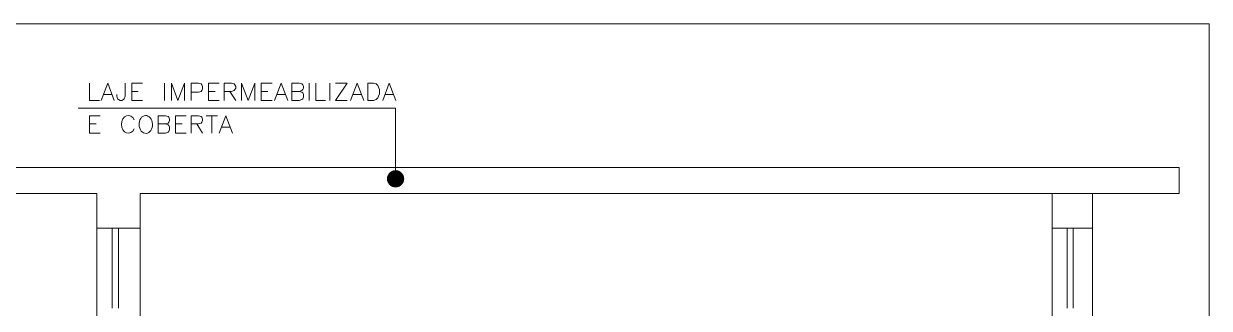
# Model space of a CAD drawing. Header units: inches. Extents: x 5 to 1823, y 18 to 726.
# Drawn here: x 132.2 to 367, y 227 to 283.4 of the extents above; entities that cross this region are included whole.
import ezdxf

# ---------------------------------------------------------------- set-up
doc = ezdxf.new("R2010")
doc.units = ezdxf.units.IN
doc.header["$MEASUREMENT"] = 0
doc.layers.add('PDF2_0', color=7, linetype='Continuous')
doc.layers.add('PDF2_EL0001', color=1, linetype='Continuous')

msp = doc.modelspace()

# ---------------------------------------------------------------- linework, layer by layer
at = {"layer": 'PDF2_0', "lineweight": 5}
for points in [[(106.39, 283.43), (366.96, 283.43), (366.96, 75.91), (106.39, 75.91)], [(106.39, 283.43), (366.96, 283.43), (366.96, 75.91), (106.39, 75.91)], [(200.35, 268.23), (200.35, 271.67), (201.49, 271.67), (201.99, 271.51), (202.3, 271.18), (202.46, 270.86), (202.64, 270.37), (202.64, 269.54), (202.46, 269.06), (202.3, 268.73), (201.99, 268.39), (201.49, 268.23)]]:
    msp.add_lwpolyline(points, close=True, dxfattribs=at)
for points in [[(145.25, 271.67), (145.25, 268.23), (147.2, 268.23)], [(147.54, 268.23), (148.84, 271.67), (150.14, 268.23)], [(152.28, 271.67), (152.28, 269.06), (152.12, 268.57), (151.94, 268.39), (151.63, 268.23), (151.29, 268.23), (150.97, 268.39), (150.8, 268.57), (150.64, 269.06), (150.64, 269.38)], [(155.71, 268.23), (153.58, 268.23), (153.58, 271.67), (155.71, 271.67)], [(153.58, 270.03), (154.88, 270.03)], [(160.11, 271.67), (160.11, 268.23)], [(161.44, 268.23), (161.44, 271.67), (162.74, 268.23), (164.04, 271.67), (164.04, 268.23)], [(165.34, 268.23), (165.34, 271.67), (166.83, 271.67), (167.32, 271.51), (167.48, 271.35), (167.63, 271.02), (167.63, 270.52), (167.48, 270.21), (167.32, 270.03), (166.83, 269.87), (165.34, 269.87)], [(170.91, 268.23), (168.78, 268.23), (168.78, 271.67), (170.91, 271.67)], [(168.78, 270.03), (170.1, 270.03)], [(171.9, 268.23), (171.9, 271.67), (173.36, 271.67), (173.85, 271.51), (174.01, 271.35), (174.19, 271.02), (174.19, 270.68), (174.01, 270.37), (173.85, 270.21), (173.36, 270.03), (171.9, 270.03)], [(173.05, 270.03), (174.19, 268.23)], [(175.34, 268.23), (175.34, 271.67), (176.64, 268.23), (177.94, 271.67), (177.94, 268.23)], [(181.37, 268.23), (179.24, 268.23), (179.24, 271.67), (181.37, 271.67)], [(179.24, 270.03), (180.57, 270.03)], [(181.87, 268.23), (183.17, 271.67), (184.47, 268.23)], [(186.76, 270.03), (187.26, 269.87), (187.44, 269.72), (187.59, 269.38), (187.59, 268.89), (187.44, 268.57), (187.26, 268.39), (186.76, 268.23), (185.3, 268.23), (185.3, 271.67), (186.76, 271.67), (187.26, 271.51), (187.44, 271.35), (187.59, 271.02), (187.59, 270.68), (187.44, 270.37), (187.26, 270.21), (186.76, 270.03), (185.3, 270.03)], [(188.74, 271.67), (188.74, 268.23)], [(190.04, 271.67), (190.04, 268.23), (191.99, 268.23)], [(192.83, 271.67), (192.83, 268.23)], [(196.26, 268.23), (193.97, 268.23), (196.26, 271.67), (193.97, 271.67)], [(196.91, 268.23), (198.21, 271.67), (199.52, 268.23)], [(203.29, 268.23), (204.59, 271.67), (205.89, 268.23)], [(148.03, 269.38), (149.65, 269.38)], [(182.36, 269.38), (184, 269.38)], [(197.41, 269.38), (199.04, 269.38)], [(203.78, 269.38), (205.42, 269.38)], [(142.98, 266.73), (205.85, 266.73), (205.85, 252.7)], [(147.36, 261.77), (145.25, 261.77), (145.25, 265.2), (147.36, 265.2)], [(145.25, 263.59), (146.55, 263.59)], [(160.29, 263.59), (160.79, 263.41), (160.94, 263.25), (161.1, 262.91), (161.1, 262.44), (160.94, 262.1), (160.79, 261.95), (160.29, 261.77), (158.81, 261.77), (158.81, 265.2), (160.29, 265.2), (160.79, 265.05), (160.94, 264.89), (161.1, 264.55), (161.1, 264.24), (160.94, 263.9), (160.79, 263.74), (160.29, 263.59), (158.81, 263.59)], [(164.38, 261.77), (162.25, 261.77), (162.25, 265.2), (164.38, 265.2)], [(162.25, 263.59), (163.55, 263.59)], [(165.34, 261.77), (165.34, 265.2), (166.83, 265.2), (167.32, 265.05), (167.48, 264.89), (167.63, 264.55), (167.63, 264.24), (167.48, 263.9), (167.32, 263.74), (166.83, 263.59), (165.34, 263.59)], [(166.49, 263.59), (167.63, 261.77)], [(168.31, 265.2), (170.58, 265.2)], [(169.45, 265.2), (169.45, 261.77)], [(170.91, 261.77), (172.21, 265.2), (173.54, 261.77)], [(171.41, 262.91), (173.05, 262.91)], [(146.69, 242.93), (155.26, 242.93), (146.69, 242.93)], [(149.74, 242.82), (149.74, 242.93)], [(149.74, 242.64), (149.74, 242.75)], [(149.74, 242.46), (149.74, 242.57)], [(149.74, 242.26), (149.74, 242.39)], [(149.74, 242.08), (149.74, 242.19)], [(149.74, 241.88), (149.74, 242.01)], [(149.74, 241.7), (149.74, 241.83)], [(150.95, 242.82), (150.95, 242.93)], [(150.95, 242.64), (150.95, 242.75)], [(150.95, 242.46), (150.95, 242.57)], [(150.95, 242.26), (150.95, 242.39)], [(150.95, 242.08), (150.95, 242.19)], [(150.95, 241.88), (150.95, 242.01)], [(150.95, 241.7), (150.95, 241.83)], [(335.84, 242.93), (343.84, 242.93)], [(338.81, 242.82), (338.81, 242.93)], [(338.81, 242.64), (338.81, 242.75)], [(338.81, 242.46), (338.81, 242.57)], [(338.81, 242.26), (338.81, 242.39)], [(338.81, 242.08), (338.81, 242.19)], [(338.81, 241.88), (338.81, 242.01)], [(338.81, 241.7), (338.81, 241.83)], [(340.04, 242.82), (340.04, 242.93)], [(340.04, 242.64), (340.04, 242.75)], [(340.04, 242.46), (340.04, 242.57)], [(340.04, 242.26), (340.04, 242.39)], [(340.04, 242.08), (340.04, 242.19)], [(340.04, 241.88), (340.04, 242.01)], [(340.04, 241.7), (340.04, 241.83)], [(149.74, 241.52), (149.74, 241.63)], [(149.74, 241.31), (149.74, 241.45)], [(149.74, 241.13), (149.74, 241.27)], [(149.74, 240.95), (149.74, 241.07)], [(149.74, 240.75), (149.74, 240.89)], [(149.74, 240.57), (149.74, 240.71)], [(149.74, 240.39), (149.74, 240.51)], [(149.74, 240.19), (149.74, 240.33)], [(149.74, 240.01), (149.74, 240.15)], [(149.74, 239.83), (149.74, 239.94)], [(149.74, 239.63), (149.74, 239.76)], [(149.74, 239.45), (149.74, 239.56)], [(150.95, 241.52), (150.95, 241.63)], [(150.95, 241.31), (150.95, 241.45)], [(150.95, 241.13), (150.95, 241.27)], [(150.95, 240.95), (150.95, 241.07)], [(150.95, 240.75), (150.95, 240.89)], [(150.95, 240.57), (150.95, 240.71)], [(150.95, 240.39), (150.95, 240.51)], [(150.95, 240.19), (150.95, 240.33)], [(150.95, 240.01), (150.95, 240.15)], [(150.95, 239.83), (150.95, 239.94)], [(150.95, 239.63), (150.95, 239.76)], [(150.95, 239.45), (150.95, 239.56)], [(338.81, 241.52), (338.81, 241.63)], [(338.81, 241.31), (338.81, 241.45)], [(338.81, 241.13), (338.81, 241.27)], [(338.81, 240.95), (338.81, 241.07)], [(338.81, 240.75), (338.81, 240.89)], [(338.81, 240.57), (338.81, 240.71)], [(338.81, 240.39), (338.81, 240.51)], [(338.81, 240.19), (338.81, 240.33)], [(338.81, 240.01), (338.81, 240.15)], [(338.81, 239.83), (338.81, 239.94)], [(338.81, 239.63), (338.81, 239.76)], [(338.81, 239.45), (338.81, 239.56)], [(340.04, 241.52), (340.04, 241.63)], [(340.04, 241.31), (340.04, 241.45)], [(340.04, 241.13), (340.04, 241.27)], [(340.04, 240.95), (340.04, 241.07)], [(340.04, 240.75), (340.04, 240.89)], [(340.04, 240.57), (340.04, 240.71)], [(340.04, 240.39), (340.04, 240.51)], [(340.04, 240.19), (340.04, 240.33)], [(340.04, 240.01), (340.04, 240.15)], [(340.04, 239.83), (340.04, 239.94)], [(340.04, 239.63), (340.04, 239.76)], [(340.04, 239.45), (340.04, 239.56)], [(149.74, 239.27), (149.74, 239.38)], [(149.74, 239.07), (149.74, 239.2)], [(149.74, 238.89), (149.74, 239)], [(149.74, 238.71), (149.74, 238.82)], [(149.74, 238.51), (149.74, 238.64)], [(149.74, 238.33), (149.74, 238.44)], [(149.74, 238.13), (149.74, 238.26)], [(149.74, 237.95), (149.74, 238.08)], [(149.74, 237.77), (149.74, 237.88)], [(149.74, 237.56), (149.74, 237.7)], [(149.74, 237.38), (149.74, 237.52)], [(149.74, 237.21), (149.74, 237.32)], [(149.74, 237), (149.74, 237.14)], [(150.95, 239.27), (150.95, 239.38)], [(150.95, 239.07), (150.95, 239.2)], [(150.95, 238.89), (150.95, 239)], [(150.95, 238.71), (150.95, 238.82)], [(150.95, 238.51), (150.95, 238.64)], [(150.95, 238.33), (150.95, 238.44)], [(150.95, 238.13), (150.95, 238.26)], [(150.95, 237.95), (150.95, 238.08)], [(150.95, 237.77), (150.95, 237.88)], [(150.95, 237.56), (150.95, 237.7)], [(150.95, 237.38), (150.95, 237.52)], [(150.95, 237.21), (150.95, 237.32)], [(150.95, 237), (150.95, 237.14)], [(338.81, 239.27), (338.81, 239.38)], [(338.81, 239.07), (338.81, 239.2)], [(338.81, 238.89), (338.81, 239)], [(338.81, 238.71), (338.81, 238.82)], [(338.81, 238.51), (338.81, 238.64)], [(338.81, 238.33), (338.81, 238.44)], [(338.81, 238.13), (338.81, 238.26)], [(338.81, 237.95), (338.81, 238.08)], [(338.81, 237.77), (338.81, 237.88)], [(338.81, 237.56), (338.81, 237.7)], [(338.81, 237.38), (338.81, 237.52)], [(338.81, 237.21), (338.81, 237.32)], [(338.81, 237), (338.81, 237.14)], [(340.04, 239.27), (340.04, 239.38)], [(340.04, 239.07), (340.04, 239.2)], [(340.04, 238.89), (340.04, 239)], [(340.04, 238.71), (340.04, 238.82)], [(340.04, 238.51), (340.04, 238.64)], [(340.04, 238.33), (340.04, 238.44)], [(340.04, 238.13), (340.04, 238.26)], [(340.04, 237.95), (340.04, 238.08)], [(340.04, 237.77), (340.04, 237.88)], [(340.04, 237.56), (340.04, 237.7)], [(340.04, 237.38), (340.04, 237.52)], [(340.04, 237.21), (340.04, 237.32)], [(340.04, 237), (340.04, 237.14)], [(149.74, 236.82), (149.74, 236.96)], [(149.74, 236.64), (149.74, 236.76)], [(149.74, 236.44), (149.74, 236.58)], [(149.74, 236.26), (149.74, 236.4)], [(149.74, 236.08), (149.74, 236.2)], [(149.74, 235.88), (149.74, 236.02)], [(149.74, 235.7), (149.74, 235.81)], [(149.74, 235.52), (149.74, 235.63)], [(149.74, 235.32), (149.74, 235.45)], [(149.74, 235.14), (149.74, 235.25)], [(149.74, 234.94), (149.74, 235.07)], [(149.74, 234.76), (149.74, 234.89)], [(150.95, 236.82), (150.95, 236.96)], [(150.95, 236.64), (150.95, 236.76)], [(150.95, 236.44), (150.95, 236.58)], [(150.95, 236.26), (150.95, 236.4)], [(150.95, 236.08), (150.95, 236.2)], [(150.95, 235.88), (150.95, 236.02)], [(150.95, 235.7), (150.95, 235.81)], [(150.95, 235.52), (150.95, 235.63)], [(150.95, 235.32), (150.95, 235.45)], [(150.95, 235.14), (150.95, 235.25)], [(150.95, 234.94), (150.95, 235.07)], [(150.95, 234.76), (150.95, 234.89)], [(338.81, 236.82), (338.81, 236.96)], [(338.81, 236.64), (338.81, 236.76)], [(338.81, 236.44), (338.81, 236.58)], [(338.81, 236.26), (338.81, 236.4)], [(338.81, 236.08), (338.81, 236.2)], [(338.81, 235.88), (338.81, 236.02)], [(338.81, 235.7), (338.81, 235.81)], [(338.81, 235.52), (338.81, 235.63)], [(338.81, 235.32), (338.81, 235.45)], [(338.81, 235.14), (338.81, 235.25)], [(338.81, 234.94), (338.81, 235.07)], [(338.81, 234.76), (338.81, 234.89)], [(340.04, 236.82), (340.04, 236.96)], [(340.04, 236.64), (340.04, 236.76)], [(340.04, 236.44), (340.04, 236.58)], [(340.04, 236.26), (340.04, 236.4)], [(340.04, 236.08), (340.04, 236.2)], [(340.04, 235.88), (340.04, 236.02)], [(340.04, 235.7), (340.04, 235.81)], [(340.04, 235.52), (340.04, 235.63)], [(340.04, 235.32), (340.04, 235.45)], [(340.04, 235.14), (340.04, 235.25)], [(340.04, 234.94), (340.04, 235.07)], [(340.04, 234.76), (340.04, 234.89)], [(149.74, 234.58), (149.74, 234.69)], [(149.74, 234.38), (149.74, 234.51)], [(149.74, 234.2), (149.74, 234.33)], [(149.74, 234.02), (149.74, 234.13)], [(149.74, 233.82), (149.74, 233.95)], [(149.74, 233.64), (149.74, 233.77)], [(149.74, 233.46), (149.74, 233.57)], [(149.74, 233.25), (149.74, 233.39)], [(149.74, 233.07), (149.74, 233.21)], [(149.74, 232.89), (149.74, 233.01)], [(149.74, 232.69), (149.74, 232.83)], [(149.74, 232.51), (149.74, 232.63)], [(149.74, 232.33), (149.74, 232.45)], [(150.95, 234.58), (150.95, 234.69)], [(150.95, 234.38), (150.95, 234.51)], [(150.95, 234.2), (150.95, 234.33)], [(150.95, 234.02), (150.95, 234.13)], [(150.95, 233.82), (150.95, 233.95)], [(150.95, 233.64), (150.95, 233.77)], [(150.95, 233.46), (150.95, 233.57)], [(150.95, 233.25), (150.95, 233.39)], [(150.95, 233.07), (150.95, 233.21)], [(150.95, 232.89), (150.95, 233.01)], [(150.95, 232.69), (150.95, 232.83)], [(150.95, 232.51), (150.95, 232.63)], [(150.95, 232.33), (150.95, 232.45)], [(338.81, 234.58), (338.81, 234.69)], [(338.81, 234.38), (338.81, 234.51)], [(338.81, 234.2), (338.81, 234.33)], [(338.81, 234.02), (338.81, 234.13)], [(338.81, 233.82), (338.81, 233.95)], [(338.81, 233.64), (338.81, 233.77)], [(338.81, 233.46), (338.81, 233.57)], [(338.81, 233.25), (338.81, 233.39)], [(338.81, 233.07), (338.81, 233.21)], [(338.81, 232.89), (338.81, 233.01)], [(338.81, 232.69), (338.81, 232.83)], [(338.81, 232.51), (338.81, 232.63)], [(338.81, 232.33), (338.81, 232.45)], [(340.04, 234.58), (340.04, 234.69)], [(340.04, 234.38), (340.04, 234.51)], [(340.04, 234.2), (340.04, 234.33)], [(340.04, 234.02), (340.04, 234.13)], [(340.04, 233.82), (340.04, 233.95)], [(340.04, 233.64), (340.04, 233.77)], [(340.04, 233.46), (340.04, 233.57)], [(340.04, 233.25), (340.04, 233.39)], [(340.04, 233.07), (340.04, 233.21)], [(340.04, 232.89), (340.04, 233.01)], [(340.04, 232.69), (340.04, 232.83)], [(340.04, 232.51), (340.04, 232.63)], [(340.04, 232.33), (340.04, 232.45)], [(149.74, 232.13), (149.74, 232.27)], [(149.74, 231.95), (149.74, 232.06)], [(149.74, 231.77), (149.74, 231.88)], [(149.74, 231.57), (149.74, 231.7)], [(149.74, 231.39), (149.74, 231.5)], [(149.74, 231.19), (149.74, 231.32)], [(149.74, 231.01), (149.74, 231.14)], [(149.74, 230.83), (149.74, 230.94)], [(149.74, 230.63), (149.74, 230.76)], [(149.74, 230.45), (149.74, 230.58)], [(149.74, 230.27), (149.74, 230.38)], [(149.74, 230.07), (149.74, 230.2)], [(150.95, 232.13), (150.95, 232.27)], [(150.95, 231.95), (150.95, 232.06)], [(150.95, 231.77), (150.95, 231.88)], [(150.95, 231.57), (150.95, 231.7)], [(150.95, 231.39), (150.95, 231.5)], [(150.95, 231.19), (150.95, 231.32)], [(150.95, 231.01), (150.95, 231.14)], [(150.95, 230.83), (150.95, 230.94)], [(150.95, 230.63), (150.95, 230.76)], [(150.95, 230.45), (150.95, 230.58)], [(150.95, 230.27), (150.95, 230.38)], [(150.95, 230.07), (150.95, 230.2)], [(338.81, 232.13), (338.81, 232.27)], [(338.81, 231.95), (338.81, 232.06)], [(338.81, 231.77), (338.81, 231.88)], [(338.81, 231.57), (338.81, 231.7)], [(338.81, 231.39), (338.81, 231.5)], [(338.81, 231.19), (338.81, 231.32)], [(338.81, 231.01), (338.81, 231.14)], [(338.81, 230.83), (338.81, 230.94)], [(338.81, 230.63), (338.81, 230.76)], [(338.81, 230.45), (338.81, 230.58)], [(338.81, 230.27), (338.81, 230.38)], [(338.81, 230.07), (338.81, 230.2)], [(340.04, 232.13), (340.04, 232.27)], [(340.04, 231.95), (340.04, 232.06)], [(340.04, 231.77), (340.04, 231.88)], [(340.04, 231.57), (340.04, 231.7)], [(340.04, 231.39), (340.04, 231.5)], [(340.04, 231.19), (340.04, 231.32)], [(340.04, 231.01), (340.04, 231.14)], [(340.04, 230.83), (340.04, 230.94)], [(340.04, 230.63), (340.04, 230.76)], [(340.04, 230.45), (340.04, 230.58)], [(340.04, 230.27), (340.04, 230.38)], [(340.04, 230.07), (340.04, 230.2)], [(149.74, 229.89), (149.74, 230.02)], [(149.74, 229.71), (149.74, 229.82)], [(149.74, 229.5), (149.74, 229.64)], [(149.74, 229.32), (149.74, 229.46)], [(149.74, 229.15), (149.74, 229.26)], [(149.74, 228.94), (149.74, 229.08)], [(149.74, 228.76), (149.74, 228.88)], [(149.74, 228.58), (149.74, 228.7)], [(149.74, 228.38), (149.74, 228.52)], [(149.74, 228.2), (149.74, 228.31)], [(149.74, 228), (149.74, 228.13)], [(149.74, 227.82), (149.74, 227.96)], [(149.74, 227.64), (149.74, 227.75)], [(150.95, 229.89), (150.95, 230.02)], [(150.95, 229.71), (150.95, 229.82)], [(150.95, 229.5), (150.95, 229.64)], [(150.95, 229.32), (150.95, 229.46)], [(150.95, 229.15), (150.95, 229.26)], [(150.95, 228.94), (150.95, 229.08)], [(150.95, 228.76), (150.95, 228.88)], [(150.95, 228.58), (150.95, 228.7)], [(150.95, 228.38), (150.95, 228.52)], [(150.95, 228.2), (150.95, 228.31)], [(150.95, 228), (150.95, 228.13)], [(150.95, 227.82), (150.95, 227.96)], [(150.95, 227.64), (150.95, 227.75)], [(338.81, 229.89), (338.81, 230.02)], [(338.81, 229.71), (338.81, 229.82)], [(338.81, 229.5), (338.81, 229.64)], [(338.81, 229.32), (338.81, 229.46)], [(338.81, 229.15), (338.81, 229.26)], [(338.81, 228.94), (338.81, 229.08)], [(338.81, 228.76), (338.81, 228.88)], [(338.81, 228.58), (338.81, 228.7)], [(338.81, 228.38), (338.81, 228.52)], [(338.81, 228.2), (338.81, 228.31)], [(338.81, 228), (338.81, 228.13)], [(338.81, 227.82), (338.81, 227.96)], [(338.81, 227.64), (338.81, 227.75)], [(340.04, 229.89), (340.04, 230.02)], [(340.04, 229.71), (340.04, 229.82)], [(340.04, 229.5), (340.04, 229.64)], [(340.04, 229.32), (340.04, 229.46)], [(340.04, 229.15), (340.04, 229.26)], [(340.04, 228.94), (340.04, 229.08)], [(340.04, 228.76), (340.04, 228.88)], [(340.04, 228.58), (340.04, 228.7)], [(340.04, 228.38), (340.04, 228.52)], [(340.04, 228.2), (340.04, 228.31)], [(340.04, 228), (340.04, 228.13)], [(340.04, 227.82), (340.04, 227.96)], [(340.04, 227.64), (340.04, 227.75)], [(149.74, 227.44), (149.74, 227.57)], [(149.74, 227.26), (149.74, 227.39)], [(149.74, 227.08), (149.74, 227.19)], [(150.95, 227.44), (150.95, 227.57)], [(150.95, 227.26), (150.95, 227.39)], [(150.95, 227.08), (150.95, 227.19)], [(338.81, 227.44), (338.81, 227.57)], [(338.81, 227.26), (338.81, 227.39)], [(338.81, 227.08), (338.81, 227.19)], [(340.04, 227.44), (340.04, 227.57)], [(340.04, 227.26), (340.04, 227.39)], [(340.04, 227.08), (340.04, 227.19)]]:
    msp.add_lwpolyline(points, dxfattribs=at)
for centre, major_axis, ratio, start_param, end_param in [((152.92, 263.49), (0.01, 1.77), 0.755779, 5.250458, 10.466612), ((156.37, 263.48), (-0.04, 1.77), 0.75583, 0.227672, 6.510857)]:
    msp.add_ellipse(centre, major_axis=major_axis, ratio=ratio, start_param=start_param, end_param=end_param, dxfattribs=at)
at = {"layer": 'PDF2_0', "transparency": 33554559}
for points in [[(205.85, 252.7), (204.5, 253.77), (204.3, 253.44)], [(204.77, 254.04), (205.85, 252.7), (204.5, 253.77)], [(205.08, 254.25), (204.77, 254.04), (205.85, 252.7)], [(205.85, 252.7), (205.47, 254.38), (205.08, 254.25)], [(205.85, 254.43), (205.85, 252.7), (205.47, 254.38)], [(206.23, 254.38), (205.85, 254.43), (205.85, 252.7)], [(205.85, 252.7), (206.59, 254.25), (206.23, 254.38)], [(206.9, 254.04), (205.85, 252.7), (206.59, 254.25)], [(207.17, 253.77), (206.9, 254.04), (205.85, 252.7)], [(205.85, 252.7), (207.4, 253.44), (207.17, 253.77)], [(204.16, 253.08), (205.85, 252.7), (204.12, 252.7)], [(205.85, 252.7), (204.12, 252.7), (204.16, 252.32)], [(204.3, 253.44), (204.16, 253.08), (205.85, 252.7)], [(204.16, 252.32), (204.3, 251.96), (205.85, 252.7)], [(204.3, 251.96), (205.85, 252.7), (204.5, 251.64)], [(205.85, 252.7), (204.5, 251.64), (204.77, 251.35)], [(204.77, 251.35), (205.08, 251.15), (205.85, 252.7)], [(205.08, 251.15), (205.85, 252.7), (205.47, 251.04)], [(205.85, 252.7), (205.47, 251.04), (205.85, 250.99)], [(207.51, 253.08), (205.85, 252.7), (207.4, 253.44)], [(207.55, 252.7), (207.51, 253.08), (205.85, 252.7)], [(205.85, 250.99), (206.23, 251.04), (205.85, 252.7)], [(206.23, 251.04), (205.85, 252.7), (206.59, 251.15)], [(205.85, 252.7), (206.59, 251.15), (206.9, 251.35)], [(206.9, 251.35), (207.17, 251.64), (205.85, 252.7)], [(207.17, 251.64), (205.85, 252.7), (207.4, 251.96)], [(205.85, 252.7), (207.4, 251.96), (207.51, 252.32)], [(207.51, 252.32), (207.55, 252.7), (205.85, 252.7)]]:
    msp.add_solid(points, dxfattribs=at)
at = {"layer": 'PDF2_EL0001', "lineweight": 5}
for points in [[(146.69, 129.82), (146.69, 249.8), (129.51, 249.8), (129.51, 254.96), (361.01, 254.96), (361.01, 249.8), (343.84, 249.8), (343.84, 129.82), (343.84, 249.8)], [(155.26, 249.8), (344.67, 249.8)], [(335.84, 129.82), (335.84, 249.8), (335.84, 235.18)]]:
    msp.add_lwpolyline(points, dxfattribs=at)
msp.add_lwpolyline([(155.26, 249.8), (155.26, 129.82)], close=True, dxfattribs=at)

doc.saveas('drawing.dxf')
